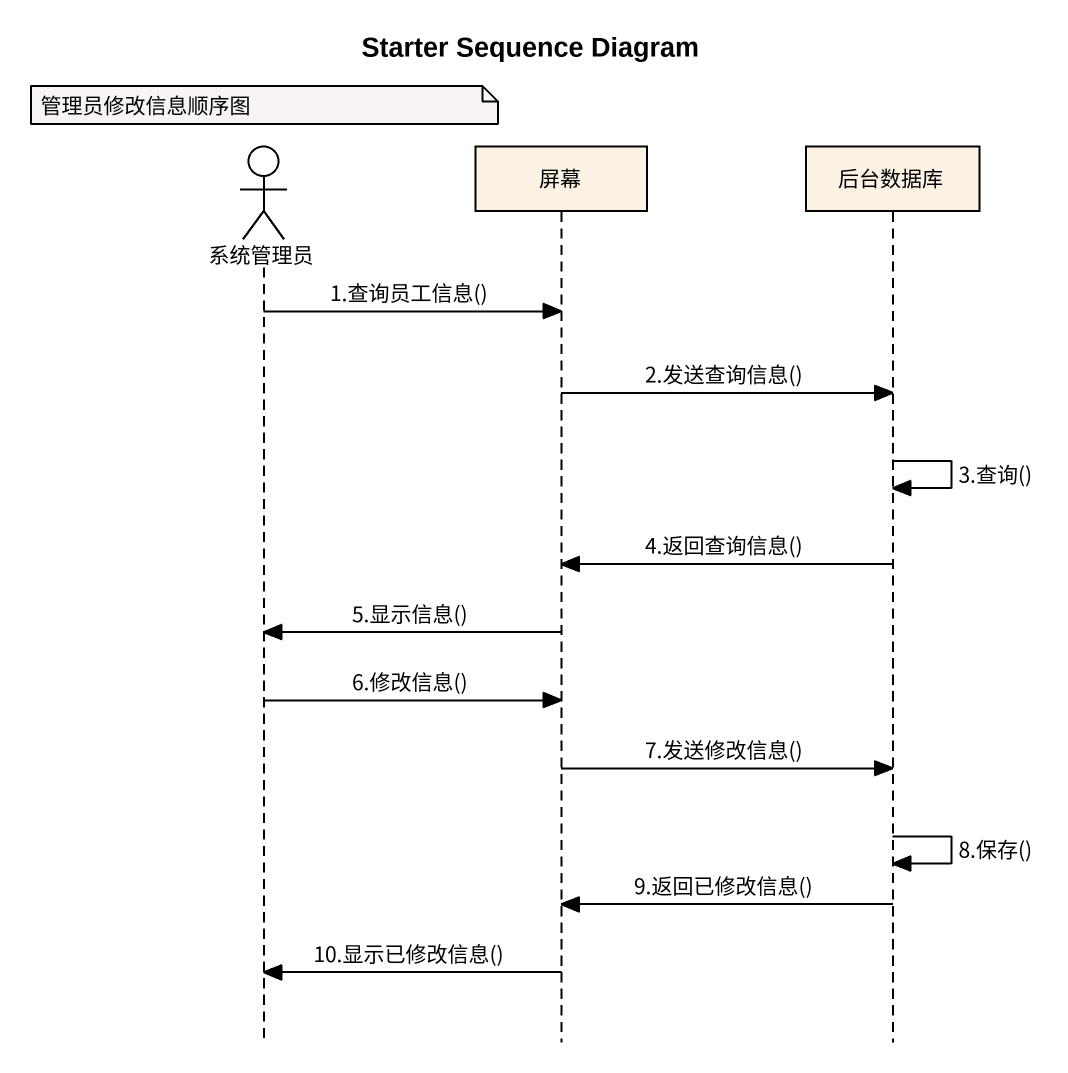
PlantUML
@startuml
title Starter Sequence Diagram
hide footbox
actor 系统管理员
participant 屏幕
participant 后台数据库

note over 系统管理员 : 管理员修改信息顺序图
系统管理员 -> 屏幕 : 1.查询员工信息()
屏幕 -> 后台数据库 : 2.发送查询信息()
后台数据库 -> 后台数据库 : 3.查询()
后台数据库 -> 屏幕 : 4.返回查询信息()
屏幕 -> 系统管理员 : 5.显示信息()
系统管理员 -> 屏幕 : 6.修改信息()
屏幕 -> 后台数据库 : 7.发送修改信息()
后台数据库 -> 后台数据库 : 8.保存()
后台数据库 -> 屏幕 : 9.返回已修改信息()
屏幕 -> 系统管理员 : 10.显示已修改信息()
@enduml
